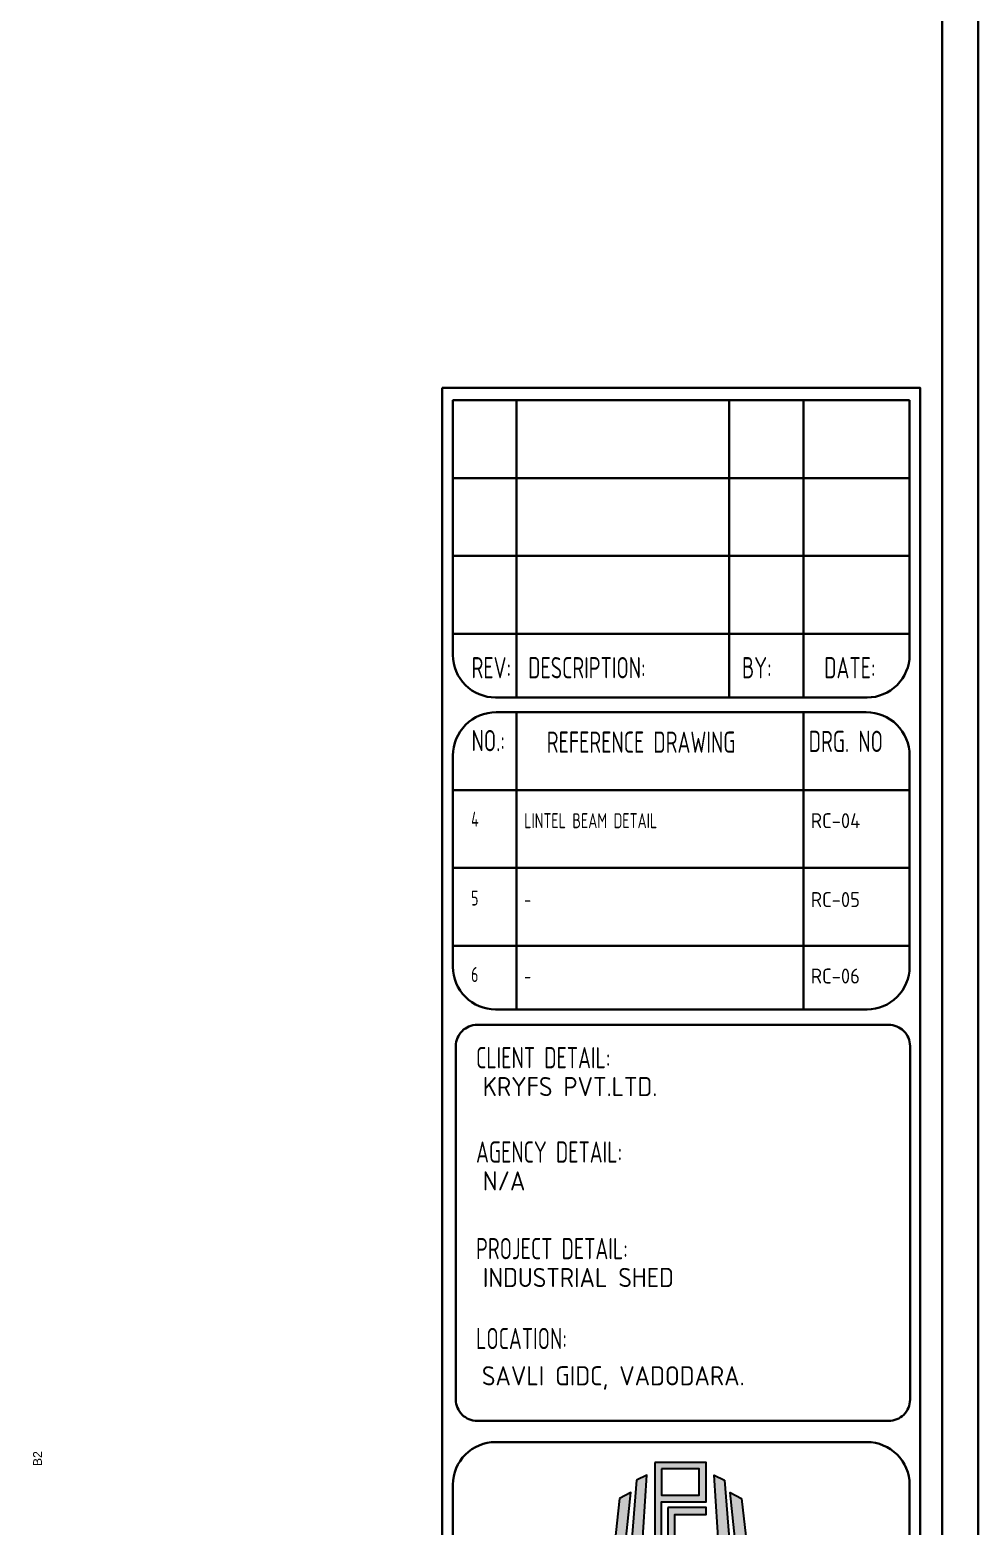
# Model space of a CAD drawing. Header units: inches. Extents: x -605 to 2991212, y -2872845 to 0.
# Drawn here: x 2872038 to 2899024, y -2316938 to -2274333 of the extents above; entities that cross this region are included whole.
import ezdxf
from ezdxf.enums import TextEntityAlignment as Align

# ---------------------------------------------------------------- set-up
doc = ezdxf.new("R2010")
doc.units = ezdxf.units.IN
doc.header["$LTSCALE"] = 600
doc.header["$MEASUREMENT"] = 0
doc.layers.add('rRCC 2', color=40, linetype='Continuous', lineweight=15)
doc.layers.add('rSHEET', color=2, linetype='Continuous', lineweight=30)
doc.styles.get("Standard").update_dxf_attribs({"font": 'arial.ttf'})
doc.styles.add('TEXT3', font='geniso.shx')
doc.styles.add('TEXT3 0.75NA', font='geniso.shx', dxfattribs={"width": 0.75})

# ---------------------------------------------------------------- blocks, each defined once
blk = doc.blocks.new('Q')
at = {"linetype": 'Continuous', "ltscale": 0.5}
h = blk.add_hatch(color=152, dxfattribs=at)
h.dxf.hatch_style = 1
h.paths.add_polyline_path([(9.79, 19.18), (9.79, 9.76), (10.5, 9.76), (10.5, 15.05), (15.19, 15.05), (15.19, 19.18)])
h.paths.add_polyline_path([(10.5, 18.5), (10.5, 15.72), (14.45, 15.72), (14.45, 18.5)], flags=16)
h = blk.add_hatch(color=10, dxfattribs=at)
h.dxf.hatch_style = 1
h.paths.add_polyline_path([(7.87, 17.31), (7.27, 9.83), (8.41, 9.62), (8.96, 17.82)])
h.paths.add_polyline_path([(17.1, 17.31), (17.7, 9.83), (16.56, 9.62), (16.01, 17.82)])
h = blk.add_hatch(color=152, dxfattribs=at)
h.dxf.hatch_style = 1
h.paths.add_polyline_path([(6.07, 15.37), (5.53, 10.52), (6.67, 10.29), (7.27, 16.02)])
h.paths.add_polyline_path([(18.9, 15.37), (19.44, 10.52), (18.3, 10.29), (17.7, 16.02)])
h = blk.add_hatch(color=152, dxfattribs=at)
h.dxf.hatch_style = 1
h.paths.add_polyline_path([(11.15, 14.43), (11.15, 9.76), (15.19, 9.76), (15.19, 10.52), (11.87, 10.52), (11.87, 13.69), (15.19, 13.69), (15.19, 14.43)])
at = {"color": 152, "linetype": 'Continuous'}
for points in [[(9.79, 19.18), (9.79, 9.76), (10.5, 9.76), (10.5, 15.05), (15.19, 15.05), (15.19, 19.18), (9.79, 19.18)], [(10.5, 18.5), (10.5, 15.72), (14.45, 15.72), (14.45, 18.5), (10.5, 18.5)], [(6.07, 15.37), (5.53, 10.52), (6.67, 10.29), (7.27, 16.02), (6.07, 15.37)], [(18.9, 15.37), (19.44, 10.52), (18.3, 10.29), (17.7, 16.02), (18.9, 15.37)], [(11.15, 14.43), (11.15, 9.76), (15.19, 9.76), (15.19, 10.52), (11.87, 10.52), (11.87, 13.69), (15.19, 13.69), (15.19, 14.43), (11.15, 14.43)]]:
    blk.add_lwpolyline(points, dxfattribs=at)
at = {"color": 10, "linetype": 'Continuous'}
for points in [[(7.87, 17.31), (7.27, 9.83), (8.41, 9.62), (8.96, 17.82), (7.87, 17.31)], [(17.1, 17.31), (17.7, 9.83), (16.56, 9.62), (16.01, 17.82), (17.1, 17.31)]]:
    blk.add_lwpolyline(points, dxfattribs=at)
at = {"linetype": 'Continuous', "insert": (1.32, 8.82), "char_height": 2, "attachment_point": 1}
blk.add_mtext_dynamic_manual_height_columns('\\pxqc;{\\fVerdana|b1|i0|c0|p34;\\C152;PARSHWA\\PCONSULTANCY }', width=23.282, gutter_width=1, heights=[6.3], dxfattribs=at)

msp = doc.modelspace()

# ---------------------------------------------------------------- linework, layer by layer
at = {"layer": 'rSHEET'}
for p, q in [((2885890.6, -2284879.7), (2885890.6, -2293342.7)), ((2891935.6, -2284879.7), (2891935.6, -2293342.7)), ((2894051.3, -2284879.7), (2894051.3, -2293342.7)), ((2897073.8, -2287096.2), (2884077.1, -2287096.2)), ((2897073.8, -2289312.7), (2884077.1, -2289312.7)), ((2897073.8, -2291529.2), (2884077.1, -2291529.2)), ((2885890.6, -2293761), (2885890.6, -2302224)), ((2894051.3, -2293761), (2894051.3, -2302224)), ((2897073.8, -2295977.5), (2884077.1, -2295977.5)), ((2897073.8, -2298194), (2884077.1, -2298194)), ((2897073.8, -2300410.5), (2884077.1, -2300410.5))]:
    msp.add_line(p, q, dxfattribs=at)
msp.add_lwpolyline([(2899023.7, -2338408.5), (2899023.7, -2230682.9), (2822854, -2230682.9), (2822854, -2338408.5)], close=True, dxfattribs=at)
for points in [[(2897999.7, -2336613), (2897999.7, -2232478.3, 0.4142136), (2897230.2, -2231708.9), (2824647.5, -2231708.9, 0.4142136), (2823878.1, -2232478.3), (2823878.1, -2336613, 0.4142136), (2824647.5, -2337382.5), (2897230.2, -2337382.5, 0.4142136)], [(2883774.8, -2284528.5), (2897376.1, -2284528.5), (2897376.1, -2335650.8, -0.4142136), (2896167.1, -2336859.8), (2884983.8, -2336859.8, -0.4142136), (2883774.8, -2335650.8)], [(2897073.8, -2284879.7), (2897073.8, -2292133.7, -0.4142136), (2895864.8, -2293342.7), (2885286.1, -2293342.7, -0.4142136), (2884077.1, -2292133.7), (2884077.1, -2284879.7)], [(2897073.8, -2294994.2), (2897073.8, -2301015, -0.4142136), (2895864.8, -2302224), (2885286.1, -2302224, -0.4142136), (2884077.1, -2301015), (2884077.1, -2294994.2, -0.4142136), (2885310.3, -2293761), (2895840.6, -2293761, -0.4142136)], [(2896483.2, -2313942.3), (2884766.1, -2313942.3, -0.4142136), (2884161.6, -2313337.8), (2884161.6, -2303269, -0.4142136), (2884766.1, -2302664.5), (2896483.2, -2302664.5, -0.4142136), (2897087.7, -2303269), (2897087.7, -2313337.8, -0.4142136)], [(2885286.1, -2314546.8), (2895864.8, -2314546.8, -0.4142136), (2897073.8, -2315755.8), (2897073.8, -2323312.1, -0.4142136), (2895864.8, -2324521.1), (2885286.1, -2324521.1, -0.4142136), (2884077.1, -2323312.1), (2884077.1, -2315755.8, -0.4142136)]]:
    msp.add_lwpolyline(points, format="xyb", close=True, dxfattribs=at)

# ---------------------------------------------------------------- block references
at = {"linetype": 'Continuous', "xscale": 270.8770847902435, "yscale": 270.8770847902435, "zscale": 270.8770847902435}
msp.add_blockref('Q', (2887173.5, -2320319.7), dxfattribs=at)

# ---------------------------------------------------------------- texts
at = {"layer": 'rRCC 2'}
msp.add_text('B2', height=250, rotation=90, dxfattribs=at).set_placement((2872254, -2315017.4), align=Align.MIDDLE_CENTER)
at = {"layer": 'rSHEET', "style": 'TEXT3 0.75NA', "width": 0.75}
for s, height, p in [('REV:', 604.5, (2884606.8, -2292796.1)), ('DESCRIPTION:', 604.5, (2886218.3, -2292796.1)), ('BY:', 604.5, (2892305.3, -2292796.1)), ('DATE:', 604.5, (2894643.8, -2292796.1)), ('NO.:', 604.5, (2884606.8, -2294873.2)), ('DRG. NO', 604.5, (2894202.9, -2294895)), ('REFERENCE DRAWING', 604.5, (2886747.3, -2294917.2)), ('5', 427.4, (2884594.9, -2299267)), ('-', 427.4, (2886104.6, -2299310.3)), ('6', 427.4, (2884594.9, -2301444.8)), ('-', 427.4, (2886104.6, -2301488.1)), ('CLIENT DETAIL:', 604.5, (2884735.2, -2303900.9)), ('AGENCY DETAIL:', 604.5, (2884735.2, -2306588)), ('PROJECT DETAIL:', 604.5, (2884735.2, -2309338.4)), ('LOCATION:', 604.5, (2884735.2, -2311899.1))]:
    msp.add_text(s, height=height, dxfattribs=at).set_placement(p)
at = {"layer": 'rSHEET', "color": 1, "style": 'TEXT3 0.75NA', "width": 0.75}
for s, height, p in [('4', 427.4, (2884594.9, -2297021.1)), ('LINTEL BEAM DETAIL', 427.425, (2886104.6, -2297064.4))]:
    msp.add_text(s, height=height, dxfattribs=at).set_placement(p)
at = {"layer": 'rSHEET', "color": 1, "style": 'TEXT3 0.75NA'}
msp.add_text('RC-04', height=427.42, dxfattribs=at).set_placement((2894265.4, -2297064.4))
at = {"layer": 'rSHEET'}
for s, height, style, p in [('RC-05', 427.42, 'TEXT3 0.75NA', (2894265.4, -2299310.3)), ('RC-06', 427.42, 'TEXT3 0.75NA', (2894265.4, -2301488.1)), ('KRYFS PVT.LTD.', 544.05, 'TEXT3', (2884927.8, -2304694.1)), ('N/A', 544.05, 'TEXT3', (2884927.8, -2307381.3)), ('INDUSTRIAL SHED', 544.05, 'TEXT3', (2884927.8, -2310131.6)), ('SAVLI GIDC, VADODARA.', 544.05, 'TEXT3', (2884901.6, -2312929.9))]:
    msp.add_text(s, height=height, dxfattribs=dict(at, style=style)).set_placement(p)

doc.saveas('drawing.dxf')
